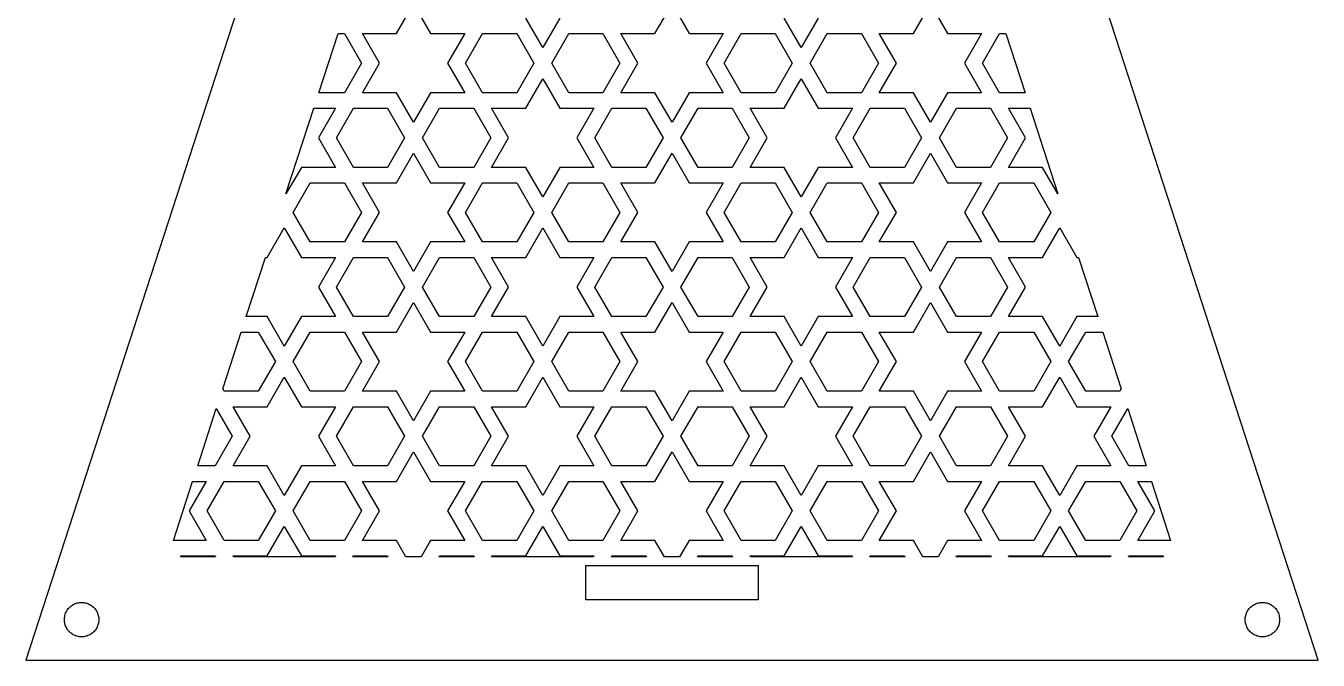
# Model space of a CAD drawing. Header units: metres. Extents: x -75 to 75, y 0 to 231.
# Drawn here: x -75 to 75, y 0 to 73.6 of the extents above; entities that cross this region are included whole.
import ezdxf

# ---------------------------------------------------------------- set-up
doc = ezdxf.new("R2010")
doc.units = ezdxf.units.M

msp = doc.modelspace()

# ---------------------------------------------------------------- linework, layer by layer
for p, q in [((0, 230.826), (-75, 0)), ((75, 0), (0, 230.826)), ((-31.9807, 72.7112), (-30, 76.1412)), ((-30, 76.1412), (-28.0202, 72.7116)), ((-1.98074, 72.7112), (0, 76.1412)), ((0, 76.1412), (1.97983, 72.7116)), ((28.0193, 72.7112), (30, 76.1412)), ((30, 76.1412), (31.9798, 72.7116)), ((-15, 71.0825), (-16.9798, 74.512)), ((-13.0193, 74.5125), (-15, 71.0825)), ((15, 71.0825), (13.0202, 74.512)), ((16.9807, 74.5125), (15, 71.0825)), ((-40.986, 65.8516), (-38.7569, 72.7121)), ((-38.7569, 72.7121), (-38.02, 72.7121)), ((-38.02, 72.7121), (-36.0397, 69.2816)), ((-33.9606, 69.2816), (-35.9404, 72.7116)), ((-35.9404, 72.7116), (-31.9807, 72.7112)), ((-28.0202, 72.7116), (-24.0591, 72.7116)), ((-24.0591, 72.7116), (-26.0394, 69.2816)), ((-23.9603, 69.2816), (-21.9804, 72.7116)), ((-21.9804, 72.7116), (-18.0194, 72.7121)), ((-18.0194, 72.7121), (-16.0396, 69.2821)), ((-13.9604, 69.2816), (-11.9806, 72.7121)), ((-11.9806, 72.7121), (-8.02002, 72.7121)), ((-8.02002, 72.7121), (-6.03973, 69.2816)), ((-3.96057, 69.2816), (-5.9404, 72.7116)), ((-5.9404, 72.7116), (-1.98074, 72.7112)), ((1.97983, 72.7116), (5.94086, 72.7116)), ((5.94086, 72.7116), (3.96057, 69.2816)), ((6.03973, 69.2816), (8.01956, 72.7116)), ((8.01956, 72.7116), (11.9806, 72.7121)), ((11.9806, 72.7121), (13.9604, 69.2821)), ((16.0396, 69.2816), (18.0194, 72.7121)), ((18.0194, 72.7121), (21.98, 72.7121)), ((21.98, 72.7121), (23.9603, 69.2816)), ((26.0394, 69.2816), (24.0596, 72.7116)), ((24.0596, 72.7116), (28.0193, 72.7112)), ((31.9798, 72.7116), (35.9409, 72.7116)), ((35.9409, 72.7116), (33.9606, 69.2816)), ((36.0397, 69.2816), (38.0196, 72.7116)), ((38.0196, 72.7116), (38.757, 72.7117)), ((38.757, 72.7117), (40.986, 65.8516)), ((-36.0397, 69.2816), (-38.0196, 65.8516)), ((-35.9409, 65.8516), (-33.9606, 69.2816)), ((-26.0394, 69.2816), (-24.0596, 65.8516)), ((-21.9804, 65.8516), (-23.9603, 69.2816)), ((-16.0396, 69.2821), (-18.0194, 65.8516)), ((-11.9806, 65.8516), (-13.9604, 69.2816)), ((-6.03973, 69.2816), (-8.01956, 65.8516)), ((-5.94086, 65.8516), (-3.96057, 69.2816)), ((3.96057, 69.2816), (5.9404, 65.8516)), ((8.01956, 65.8516), (6.03973, 69.2816)), ((13.9604, 69.2821), (11.9806, 65.8516)), ((18.0194, 65.8516), (16.0396, 69.2816)), ((23.9603, 69.2816), (21.9804, 65.8516)), ((24.0591, 65.8516), (26.0394, 69.2816)), ((33.9606, 69.2816), (35.9404, 65.8516)), ((38.0196, 65.8516), (36.0397, 69.2816)), ((-16.9807, 64.0512), (-15, 67.4812)), ((-15, 67.4812), (-13.0202, 64.0517)), ((13.0193, 64.0512), (15, 67.4812)), ((15, 67.4812), (16.9798, 64.0517)), ((-38.0196, 65.8516), (-40.986, 65.8516)), ((-31.9798, 65.8516), (-35.9409, 65.8516)), ((-30, 62.422), (-31.9798, 65.8516)), ((-28.0193, 65.8521), (-30, 62.422)), ((-24.0596, 65.8516), (-28.0193, 65.8521)), ((-18.0194, 65.8516), (-21.9804, 65.8516)), ((-8.01956, 65.8516), (-11.9806, 65.8516)), ((-1.97983, 65.8516), (-5.94086, 65.8516)), ((0, 62.422), (-1.97983, 65.8516)), ((1.98074, 65.8521), (0, 62.422)), ((5.9404, 65.8516), (1.98074, 65.8521)), ((11.9806, 65.8516), (8.01956, 65.8516)), ((21.9804, 65.8516), (18.0194, 65.8516)), ((28.0202, 65.8516), (24.0591, 65.8516)), ((30, 62.422), (28.0202, 65.8516)), ((31.9807, 65.8521), (30, 62.422)), ((35.9404, 65.8516), (31.9807, 65.8521)), ((40.986, 65.8516), (38.0196, 65.8516)), ((-44.8036, 54.1022), (-41.5708, 64.0517)), ((-41.5708, 64.0517), (-39.0591, 64.0517)), ((-39.0591, 64.0517), (-41.0394, 60.6216)), ((-38.9603, 60.6216), (-36.9804, 64.0517)), ((-36.9804, 64.0517), (-33.0194, 64.0517)), ((-33.0194, 64.0517), (-31.0396, 60.6216)), ((-28.9604, 60.6212), (-26.9806, 64.0517)), ((-26.9806, 64.0517), (-23.0196, 64.0517)), ((-23.0196, 64.0517), (-21.0397, 60.6216)), ((-18.9606, 60.6216), (-20.9404, 64.0517)), ((-20.9404, 64.0517), (-16.9807, 64.0512)), ((-13.0202, 64.0517), (-9.05914, 64.0517)), ((-9.05914, 64.0517), (-11.0394, 60.6216)), ((-8.96027, 60.6216), (-6.98044, 64.0517)), ((-6.98044, 64.0517), (-3.01941, 64.0517)), ((-3.01941, 64.0517), (-1.03958, 60.6216)), ((1.03958, 60.6212), (3.01941, 64.0517)), ((3.01941, 64.0517), (6.98044, 64.0517)), ((6.98044, 64.0517), (8.96027, 60.6216)), ((11.0394, 60.6216), (9.0596, 64.0517)), ((9.0596, 64.0517), (13.0193, 64.0512)), ((16.9798, 64.0517), (20.9409, 64.0517)), ((20.9409, 64.0517), (18.9606, 60.6216)), ((21.0397, 60.6216), (23.0196, 64.0517)), ((23.0196, 64.0517), (26.9806, 64.0517)), ((26.9806, 64.0517), (28.9604, 60.6216)), ((31.0396, 60.6212), (33.0194, 64.0517)), ((33.0194, 64.0517), (36.9804, 64.0517)), ((36.9804, 64.0517), (38.9603, 60.6216)), ((41.0394, 60.6216), (39.0596, 64.0517)), ((39.0596, 64.0517), (41.5709, 64.0514)), ((41.5709, 64.0514), (44.8035, 54.1024)), ((-41.0394, 60.6216), (-39.0596, 57.1916)), ((-36.98, 57.1912), (-38.9603, 60.6216)), ((-31.0396, 60.6216), (-33.0194, 57.1912)), ((-26.9806, 57.1912), (-28.9604, 60.6212)), ((-21.0397, 60.6216), (-23.0196, 57.1916)), ((-20.9409, 57.1916), (-18.9606, 60.6216)), ((-11.0394, 60.6216), (-9.0596, 57.1916)), ((-6.97998, 57.1912), (-8.96027, 60.6216)), ((-1.03958, 60.6216), (-3.01941, 57.1912)), ((3.01941, 57.1912), (1.03958, 60.6212)), ((8.96027, 60.6216), (6.98044, 57.1916)), ((9.05914, 57.1916), (11.0394, 60.6216)), ((18.9606, 60.6216), (20.9404, 57.1916)), ((23.02, 57.1912), (21.0397, 60.6216)), ((28.9604, 60.6216), (26.9806, 57.1912)), ((33.0194, 57.1912), (31.0396, 60.6212)), ((38.9603, 60.6216), (36.9804, 57.1916)), ((39.0591, 57.1916), (41.0394, 60.6216)), ((-31.9807, 55.3908), (-30, 58.8208)), ((-30, 58.8208), (-28.0202, 55.3912)), ((-1.98074, 55.3908), (0, 58.8208)), ((0, 58.8208), (1.97983, 55.3912)), ((28.0193, 55.3908), (30, 58.8208)), ((30, 58.8208), (31.9798, 55.3912)), ((-43.0193, 57.1921), (-44.8036, 54.1022)), ((-39.0596, 57.1916), (-43.0193, 57.1921)), ((-33.0194, 57.1912), (-36.98, 57.1912)), ((-23.0196, 57.1916), (-26.9806, 57.1912)), ((-16.9798, 57.1916), (-20.9409, 57.1916)), ((-15, 53.7621), (-16.9798, 57.1916)), ((-13.0193, 57.1921), (-15, 53.7621)), ((-9.0596, 57.1916), (-13.0193, 57.1921)), ((-3.01941, 57.1912), (-6.97998, 57.1912)), ((6.98044, 57.1916), (3.01941, 57.1912)), ((13.0202, 57.1916), (9.05914, 57.1916)), ((15, 53.7621), (13.0202, 57.1916)), ((16.9807, 57.1921), (15, 53.7621)), ((20.9404, 57.1916), (16.9807, 57.1921)), ((26.9806, 57.1912), (23.02, 57.1912)), ((36.9804, 57.1916), (33.0194, 57.1912)), ((43.0202, 57.1916), (39.0591, 57.1916)), ((44.8035, 54.1024), (43.0202, 57.1916)), ((-43.9604, 51.9612), (-41.9806, 55.3917)), ((-41.9806, 55.3917), (-38.02, 55.3917)), ((-38.02, 55.3917), (-36.0397, 51.9612)), ((-33.9606, 51.9612), (-35.9404, 55.3912)), ((-35.9404, 55.3912), (-31.9807, 55.3908)), ((-28.0202, 55.3912), (-24.0591, 55.3912)), ((-24.0591, 55.3912), (-26.0394, 51.9612)), ((-23.9603, 51.9612), (-21.9804, 55.3912)), ((-21.9804, 55.3912), (-18.0194, 55.3917)), ((-18.0194, 55.3917), (-16.0396, 51.9617)), ((-13.9604, 51.9612), (-11.9806, 55.3917)), ((-11.9806, 55.3917), (-8.02002, 55.3917)), ((-8.02002, 55.3917), (-6.03973, 51.9612)), ((-3.96057, 51.9612), (-5.9404, 55.3912)), ((-5.9404, 55.3912), (-1.98074, 55.3908)), ((1.97983, 55.3912), (5.94086, 55.3912)), ((5.94086, 55.3912), (3.96057, 51.9612)), ((6.03973, 51.9612), (8.01956, 55.3912)), ((8.01956, 55.3912), (11.9806, 55.3917)), ((11.9806, 55.3917), (13.9604, 51.9617)), ((16.0396, 51.9612), (18.0194, 55.3917)), ((18.0194, 55.3917), (21.98, 55.3917)), ((21.98, 55.3917), (23.9603, 51.9612)), ((26.0394, 51.9612), (24.0596, 55.3912)), ((24.0596, 55.3912), (28.0193, 55.3908)), ((31.9798, 55.3912), (35.9409, 55.3912)), ((35.9409, 55.3912), (33.9606, 51.9612)), ((36.0397, 51.9612), (38.0196, 55.3912)), ((38.0196, 55.3912), (41.9806, 55.3917)), ((41.9806, 55.3917), (43.9604, 51.9617)), ((-41.9806, 48.5312), (-43.9604, 51.9612)), ((-36.0397, 51.9612), (-38.0196, 48.5312)), ((-35.9409, 48.5312), (-33.9606, 51.9612)), ((-26.0394, 51.9612), (-24.0596, 48.5312)), ((-21.9804, 48.5312), (-23.9603, 51.9612)), ((-16.0396, 51.9617), (-18.0194, 48.5312)), ((-11.9806, 48.5312), (-13.9604, 51.9612)), ((-6.03973, 51.9612), (-8.01956, 48.5312)), ((-5.94086, 48.5312), (-3.96057, 51.9612)), ((3.96057, 51.9612), (5.9404, 48.5312)), ((8.01956, 48.5312), (6.03973, 51.9612)), ((13.9604, 51.9617), (11.9806, 48.5312)), ((18.0194, 48.5312), (16.0396, 51.9612)), ((23.9603, 51.9612), (21.9804, 48.5312)), ((24.0591, 48.5312), (26.0394, 51.9612)), ((33.9606, 51.9612), (35.9404, 48.5312)), ((38.0196, 48.5312), (36.0397, 51.9612)), ((43.9604, 51.9617), (41.9806, 48.5312)), ((-46.9807, 46.7308), (-45, 50.1608)), ((-45, 50.1608), (-43.0202, 46.7313)), ((-16.9807, 46.7308), (-15, 50.1608)), ((-15, 50.1608), (-13.0202, 46.7313)), ((13.0193, 46.7308), (15, 50.1608)), ((15, 50.1608), (16.9798, 46.7313)), ((43.0193, 46.7308), (45, 50.1608)), ((45, 50.1608), (46.9798, 46.7313)), ((-38.0196, 48.5312), (-41.9806, 48.5312)), ((-31.9798, 48.5312), (-35.9409, 48.5312)), ((-30, 45.1016), (-31.9798, 48.5312)), ((-28.0193, 48.5316), (-30, 45.1016)), ((-24.0596, 48.5312), (-28.0193, 48.5316)), ((-18.0194, 48.5312), (-21.9804, 48.5312)), ((-8.01956, 48.5312), (-11.9806, 48.5312)), ((-1.97983, 48.5312), (-5.94086, 48.5312)), ((0, 45.1016), (-1.97983, 48.5312)), ((1.98074, 48.5316), (0, 45.1016)), ((5.9404, 48.5312), (1.98074, 48.5316)), ((11.9806, 48.5312), (8.01956, 48.5312)), ((21.9804, 48.5312), (18.0194, 48.5312)), ((28.0202, 48.5312), (24.0591, 48.5312)), ((30, 45.1016), (28.0202, 48.5312)), ((31.9807, 48.5316), (30, 45.1016)), ((35.9404, 48.5312), (31.9807, 48.5316)), ((41.9806, 48.5312), (38.0196, 48.5312)), ((-49.4275, 39.8712), (-47.1987, 46.7308)), ((-47.1987, 46.7308), (-46.9807, 46.7308)), ((-43.0202, 46.7313), (-39.0591, 46.7313)), ((-39.0591, 46.7313), (-41.0394, 43.3012)), ((-38.9603, 43.3012), (-36.9804, 46.7313)), ((-36.9804, 46.7313), (-33.0194, 46.7313)), ((-33.0194, 46.7313), (-31.0396, 43.3012)), ((-28.9604, 43.3008), (-26.9806, 46.7313)), ((-26.9806, 46.7313), (-23.0196, 46.7313)), ((-23.0196, 46.7313), (-21.0397, 43.3012)), ((-18.9606, 43.3012), (-20.9404, 46.7313)), ((-20.9404, 46.7313), (-16.9807, 46.7308)), ((-13.0202, 46.7313), (-9.05914, 46.7313)), ((-9.05914, 46.7313), (-11.0394, 43.3012)), ((-8.96027, 43.3012), (-6.98044, 46.7313)), ((-6.98044, 46.7313), (-3.01941, 46.7313)), ((-3.01941, 46.7313), (-1.03958, 43.3012)), ((1.03958, 43.3008), (3.01941, 46.7313)), ((3.01941, 46.7313), (6.98044, 46.7313)), ((6.98044, 46.7313), (8.96027, 43.3012)), ((11.0394, 43.3012), (9.0596, 46.7313)), ((9.0596, 46.7313), (13.0193, 46.7308)), ((16.9798, 46.7313), (20.9409, 46.7313)), ((20.9409, 46.7313), (18.9606, 43.3012)), ((21.0397, 43.3012), (23.0196, 46.7313)), ((23.0196, 46.7313), (26.9806, 46.7313)), ((26.9806, 46.7313), (28.9604, 43.3012)), ((31.0396, 43.3008), (33.0194, 46.7313)), ((33.0194, 46.7313), (36.9804, 46.7313)), ((36.9804, 46.7313), (38.9603, 43.3012)), ((41.0394, 43.3012), (39.0596, 46.7313)), ((39.0596, 46.7313), (43.0193, 46.7308)), ((46.9798, 46.7313), (47.1985, 46.7313)), ((47.1985, 46.7313), (49.4274, 39.8714)), ((-41.0394, 43.3012), (-39.0596, 39.8712)), ((-36.98, 39.8708), (-38.9603, 43.3012)), ((-31.0396, 43.3012), (-33.0194, 39.8708)), ((-26.9806, 39.8708), (-28.9604, 43.3008)), ((-21.0397, 43.3012), (-23.0196, 39.8712)), ((-20.9409, 39.8712), (-18.9606, 43.3012)), ((-11.0394, 43.3012), (-9.0596, 39.8712)), ((-6.97998, 39.8708), (-8.96027, 43.3012)), ((-1.03958, 43.3012), (-3.01941, 39.8708)), ((3.01941, 39.8708), (1.03958, 43.3008)), ((8.96027, 43.3012), (6.98044, 39.8712)), ((9.05914, 39.8712), (11.0394, 43.3012)), ((18.9606, 43.3012), (20.9404, 39.8712)), ((23.02, 39.8708), (21.0397, 43.3012)), ((28.9604, 43.3012), (26.9806, 39.8708)), ((33.0194, 39.8708), (31.0396, 43.3008)), ((38.9603, 43.3012), (36.9804, 39.8712)), ((39.0591, 39.8712), (41.0394, 43.3012)), ((-31.9807, 38.0704), (-30, 41.5004)), ((-30, 41.5004), (-28.0202, 38.0708)), ((-1.98074, 38.0704), (0, 41.5004)), ((0, 41.5004), (1.97983, 38.0708)), ((28.0193, 38.0704), (30, 41.5004)), ((30, 41.5004), (31.9798, 38.0708)), ((-46.9798, 39.8712), (-49.4275, 39.8712)), ((-45, 36.4417), (-46.9798, 39.8712)), ((-43.0193, 39.8717), (-45, 36.4417)), ((-39.0596, 39.8712), (-43.0193, 39.8717)), ((-33.0194, 39.8708), (-36.98, 39.8708)), ((-23.0196, 39.8712), (-26.9806, 39.8708)), ((-16.9798, 39.8712), (-20.9409, 39.8712)), ((-15, 36.4417), (-16.9798, 39.8712)), ((-13.0193, 39.8717), (-15, 36.4417)), ((-9.0596, 39.8712), (-13.0193, 39.8717)), ((-3.01941, 39.8708), (-6.97998, 39.8708)), ((6.98044, 39.8712), (3.01941, 39.8708)), ((13.0202, 39.8712), (9.05914, 39.8712)), ((15, 36.4417), (13.0202, 39.8712)), ((16.9807, 39.8717), (15, 36.4417)), ((20.9404, 39.8712), (16.9807, 39.8717)), ((26.9806, 39.8708), (23.02, 39.8708)), ((36.9804, 39.8712), (33.0194, 39.8708)), ((43.0202, 39.8712), (39.0591, 39.8712)), ((45, 36.4417), (43.0202, 39.8712)), ((46.9807, 39.8717), (45, 36.4417)), ((49.4274, 39.8714), (46.9807, 39.8717)), ((-52.1474, 31.5003), (-50.0124, 38.0711)), ((-50.0124, 38.0711), (-48.0194, 38.0713)), ((-48.0194, 38.0713), (-46.0396, 34.6413)), ((-43.9604, 34.6404), (-41.9806, 38.0713)), ((-41.9806, 38.0713), (-38.02, 38.0713)), ((-38.02, 38.0713), (-36.0397, 34.6408)), ((-33.9606, 34.6408), (-35.9404, 38.0708)), ((-35.9404, 38.0708), (-31.9807, 38.0704)), ((-28.0202, 38.0708), (-24.0591, 38.0708)), ((-24.0591, 38.0708), (-26.0394, 34.6408)), ((-23.9603, 34.6408), (-21.9804, 38.0708)), ((-21.9804, 38.0708), (-18.0194, 38.0713)), ((-18.0194, 38.0713), (-16.0396, 34.6413)), ((-13.9604, 34.6404), (-11.9806, 38.0713)), ((-11.9806, 38.0713), (-8.02002, 38.0713)), ((-8.02002, 38.0713), (-6.03973, 34.6408)), ((-3.96057, 34.6408), (-5.9404, 38.0708)), ((-5.9404, 38.0708), (-1.98074, 38.0704)), ((1.97983, 38.0708), (5.94086, 38.0708)), ((5.94086, 38.0708), (3.96057, 34.6408)), ((6.03973, 34.6408), (8.01956, 38.0708)), ((8.01956, 38.0708), (11.9806, 38.0713)), ((11.9806, 38.0713), (13.9604, 34.6413)), ((16.0396, 34.6404), (18.0194, 38.0713)), ((18.0194, 38.0713), (21.98, 38.0713)), ((21.98, 38.0713), (23.9603, 34.6408)), ((26.0394, 34.6408), (24.0596, 38.0708)), ((24.0596, 38.0708), (28.0193, 38.0704)), ((31.9798, 38.0708), (35.9409, 38.0708)), ((35.9409, 38.0708), (33.9606, 34.6408)), ((36.0397, 34.6408), (38.0196, 38.0708)), ((38.0196, 38.0708), (41.9806, 38.0713)), ((41.9806, 38.0713), (43.9604, 34.6413)), ((46.0396, 34.6404), (48.0194, 38.0713)), ((48.0194, 38.0713), (50.0123, 38.0713)), ((50.0123, 38.0713), (52.1474, 31.5003)), ((-46.0396, 34.6413), (-48.0194, 31.2103)), ((-41.9806, 31.2103), (-43.9604, 34.6404)), ((-36.0397, 34.6408), (-38.02, 31.2103)), ((-35.9409, 31.2108), (-33.9606, 34.6408)), ((-26.0394, 34.6408), (-24.0596, 31.2108)), ((-21.98, 31.2103), (-23.9603, 34.6408)), ((-16.0396, 34.6413), (-18.0194, 31.2103)), ((-11.9806, 31.2103), (-13.9604, 34.6404)), ((-6.03973, 34.6408), (-8.02002, 31.2103)), ((-5.94086, 31.2108), (-3.96057, 34.6408)), ((3.96057, 34.6408), (5.9404, 31.2108)), ((8.02002, 31.2103), (6.03973, 34.6408)), ((13.9604, 34.6413), (11.9806, 31.2103)), ((18.0194, 31.2103), (16.0396, 34.6404)), ((23.9603, 34.6408), (21.98, 31.2103)), ((24.0591, 31.2108), (26.0394, 34.6408)), ((33.9606, 34.6408), (35.9404, 31.2108)), ((38.02, 31.2103), (36.0397, 34.6408)), ((43.9604, 34.6413), (41.9806, 31.2103)), ((48.0194, 31.2103), (46.0396, 34.6404)), ((-51.98, 31.2103), (-52.1474, 31.5003)), ((-46.9807, 29.4099), (-45, 32.84)), ((-45, 32.84), (-43.0202, 29.4104)), ((-16.9807, 29.4099), (-15, 32.84)), ((-15, 32.84), (-13.0202, 29.4104)), ((13.0193, 29.4099), (15, 32.84)), ((15, 32.84), (16.9798, 29.4104)), ((43.0193, 29.4099), (45, 32.84)), ((45, 32.84), (46.9798, 29.4104)), ((52.1474, 31.5003), (51.98, 31.2103)), ((-48.0194, 31.2103), (-51.98, 31.2103)), ((-38.02, 31.2103), (-41.9806, 31.2103)), ((-31.9798, 31.2108), (-35.9409, 31.2108)), ((-30, 27.7812), (-31.9798, 31.2108)), ((-28.0193, 31.2112), (-30, 27.7812)), ((-24.0596, 31.2108), (-28.0193, 31.2112)), ((-18.0194, 31.2103), (-21.98, 31.2103)), ((-8.02002, 31.2103), (-11.9806, 31.2103)), ((-1.97983, 31.2108), (-5.94086, 31.2108)), ((0, 27.7812), (-1.97983, 31.2108)), ((1.98074, 31.2112), (0, 27.7812)), ((5.9404, 31.2108), (1.98074, 31.2112)), ((11.9806, 31.2103), (8.02002, 31.2103)), ((21.98, 31.2103), (18.0194, 31.2103)), ((28.0202, 31.2108), (24.0591, 31.2108)), ((30, 27.7812), (28.0202, 31.2108)), ((31.9807, 31.2112), (30, 27.7812)), ((35.9404, 31.2108), (31.9807, 31.2112)), ((41.9806, 31.2103), (38.02, 31.2103)), ((51.98, 31.2103), (48.0194, 31.2103)), ((-55.0554, 22.5504), (-52.8961, 29.1961)), ((-52.8961, 29.1961), (-51.0397, 25.9804)), ((-48.9606, 25.9804), (-50.9404, 29.4104)), ((-50.9404, 29.4104), (-46.9807, 29.4099)), ((-43.0202, 29.4104), (-39.0591, 29.4104)), ((-39.0591, 29.4104), (-41.0394, 25.9804)), ((-38.9603, 25.9804), (-36.9804, 29.4104)), ((-36.9804, 29.4104), (-33.0194, 29.4109)), ((-33.0194, 29.4109), (-31.0396, 25.9808)), ((-28.9604, 25.9804), (-26.9806, 29.4109)), ((-26.9806, 29.4109), (-23.02, 29.4109)), ((-23.02, 29.4109), (-21.0397, 25.9804)), ((-18.9606, 25.9804), (-20.9404, 29.4104)), ((-20.9404, 29.4104), (-16.9807, 29.4099)), ((-13.0202, 29.4104), (-9.05914, 29.4104)), ((-9.05914, 29.4104), (-11.0394, 25.9804)), ((-8.96027, 25.9804), (-6.98044, 29.4104)), ((-6.98044, 29.4104), (-3.01941, 29.4109)), ((-3.01941, 29.4109), (-1.03958, 25.9808)), ((1.03958, 25.9804), (3.01941, 29.4109)), ((3.01941, 29.4109), (6.97998, 29.4109)), ((6.97998, 29.4109), (8.96027, 25.9804)), ((11.0394, 25.9804), (9.0596, 29.4104)), ((9.0596, 29.4104), (13.0193, 29.4099)), ((16.9798, 29.4104), (20.9409, 29.4104)), ((20.9409, 29.4104), (18.9606, 25.9804)), ((21.0397, 25.9804), (23.0196, 29.4104)), ((23.0196, 29.4104), (26.9806, 29.4109)), ((26.9806, 29.4109), (28.9604, 25.9808)), ((31.0396, 25.9804), (33.0194, 29.4109)), ((33.0194, 29.4109), (36.98, 29.4109)), ((36.98, 29.4109), (38.9603, 25.9804)), ((41.0394, 25.9804), (39.0596, 29.4104)), ((39.0596, 29.4104), (43.0193, 29.4099)), ((46.9798, 29.4104), (50.9409, 29.4104)), ((50.9409, 29.4104), (48.9606, 25.9804)), ((51.0397, 25.9804), (52.896, 29.1963)), ((52.896, 29.1963), (55.0554, 22.5504)), ((-51.0397, 25.9804), (-53.0196, 22.5504)), ((-50.9409, 22.5504), (-48.9606, 25.9804)), ((-41.0394, 25.9804), (-39.0596, 22.5504)), ((-36.9804, 22.5504), (-38.9603, 25.9804)), ((-31.0396, 25.9808), (-33.0194, 22.5504)), ((-26.9806, 22.5504), (-28.9604, 25.9804)), ((-21.0397, 25.9804), (-23.0196, 22.5504)), ((-20.9409, 22.5504), (-18.9606, 25.9804)), ((-11.0394, 25.9804), (-9.0596, 22.5504)), ((-6.98044, 22.5504), (-8.96027, 25.9804)), ((-1.03958, 25.9808), (-3.01941, 22.5504)), ((3.01941, 22.5504), (1.03958, 25.9804)), ((8.96027, 25.9804), (6.98044, 22.5504)), ((9.05914, 22.5504), (11.0394, 25.9804)), ((18.9606, 25.9804), (20.9404, 22.5504)), ((23.0196, 22.5504), (21.0397, 25.9804)), ((28.9604, 25.9808), (26.9806, 22.5504)), ((33.0194, 22.5504), (31.0396, 25.9804)), ((38.9603, 25.9804), (36.9804, 22.5504)), ((39.0591, 22.5504), (41.0394, 25.9804)), ((48.9606, 25.9804), (50.9404, 22.5504)), ((53.0196, 22.5504), (51.0397, 25.9804)), ((-31.9807, 20.75), (-30, 24.18)), ((-30, 24.18), (-28.0202, 20.7504)), ((-1.98074, 20.75), (0, 24.18)), ((0, 24.18), (1.97983, 20.7504)), ((28.0193, 20.75), (30, 24.18)), ((30, 24.18), (31.9798, 20.7504)), ((-53.0196, 22.5504), (-55.0554, 22.5504)), ((-46.9798, 22.5504), (-50.9409, 22.5504)), ((-45, 19.1208), (-46.9798, 22.5504)), ((-43.0193, 22.5508), (-45, 19.1208)), ((-39.0596, 22.5504), (-43.0193, 22.5508)), ((-33.0194, 22.5504), (-36.9804, 22.5504)), ((-23.0196, 22.5504), (-26.9806, 22.5504)), ((-16.9798, 22.5504), (-20.9409, 22.5504)), ((-15, 19.1208), (-16.9798, 22.5504)), ((-13.0193, 22.5508), (-15, 19.1208)), ((-9.0596, 22.5504), (-13.0193, 22.5508)), ((-3.01941, 22.5504), (-6.98044, 22.5504)), ((6.98044, 22.5504), (3.01941, 22.5504)), ((13.0202, 22.5504), (9.05914, 22.5504)), ((15, 19.1208), (13.0202, 22.5504)), ((16.9807, 22.5508), (15, 19.1208)), ((20.9404, 22.5504), (16.9807, 22.5508)), ((26.9806, 22.5504), (23.0196, 22.5504)), ((36.9804, 22.5504), (33.0194, 22.5504)), ((43.0202, 22.5504), (39.0591, 22.5504)), ((45, 19.1208), (43.0202, 22.5504)), ((46.9807, 22.5508), (45, 19.1208)), ((50.9404, 22.5504), (46.9807, 22.5508)), ((55.0554, 22.5504), (53.0196, 22.5504)), ((-57.869, 13.8908), (-55.6402, 20.7504)), ((-54.0591, 20.7504), (-56.0394, 17.3204)), ((-55.6402, 20.7504), (-54.0591, 20.7504)), ((-53.9603, 17.3204), (-51.9804, 20.7504)), ((-51.9804, 20.7504), (-48.0194, 20.7504)), ((-48.0194, 20.7504), (-46.0396, 17.3204)), ((-43.9604, 17.3199), (-41.9806, 20.7504)), ((-41.9806, 20.7504), (-38.0196, 20.7504)), ((-38.0196, 20.7504), (-36.0397, 17.3204)), ((-33.9606, 17.3204), (-35.9404, 20.7504)), ((-35.9404, 20.7504), (-31.9807, 20.75)), ((-28.0202, 20.7504), (-24.0591, 20.7504)), ((-24.0591, 20.7504), (-26.0394, 17.3204)), ((-23.9603, 17.3204), (-21.9804, 20.7504)), ((-21.9804, 20.7504), (-18.0194, 20.7504)), ((-18.0194, 20.7504), (-16.0396, 17.3204)), ((-13.9604, 17.3199), (-11.9806, 20.7504)), ((-11.9806, 20.7504), (-8.01956, 20.7504)), ((-8.01956, 20.7504), (-6.03973, 17.3204)), ((-3.96057, 17.3204), (-5.9404, 20.7504)), ((-5.9404, 20.7504), (-1.98074, 20.75)), ((1.97983, 20.7504), (5.94086, 20.7504)), ((5.94086, 20.7504), (3.96057, 17.3204)), ((6.03973, 17.3204), (8.01956, 20.7504)), ((8.01956, 20.7504), (11.9806, 20.7504)), ((11.9806, 20.7504), (13.9604, 17.3204)), ((16.0396, 17.3199), (18.0194, 20.7504)), ((18.0194, 20.7504), (21.9804, 20.7504)), ((21.9804, 20.7504), (23.9603, 17.3204)), ((26.0394, 17.3204), (24.0596, 20.7504)), ((24.0596, 20.7504), (28.0193, 20.75)), ((31.9798, 20.7504), (35.9409, 20.7504)), ((35.9409, 20.7504), (33.9606, 17.3204)), ((36.0397, 17.3204), (38.0196, 20.7504)), ((38.0196, 20.7504), (41.9806, 20.7504)), ((41.9806, 20.7504), (43.9604, 17.3204)), ((46.0396, 17.3199), (48.0194, 20.7504)), ((48.0194, 20.7504), (51.9804, 20.7504)), ((51.9804, 20.7504), (53.9603, 17.3204)), ((56.0394, 17.3204), (54.0596, 20.7504)), ((54.0596, 20.7504), (55.6403, 20.7502)), ((55.6403, 20.7502), (57.8692, 13.8904)), ((-56.0394, 17.3204), (-54.0596, 13.8904)), ((-51.98, 13.8899), (-53.9603, 17.3204)), ((-46.0396, 17.3204), (-48.0194, 13.8899)), ((-41.9806, 13.8899), (-43.9604, 17.3199)), ((-36.0397, 17.3204), (-38.0196, 13.8904)), ((-35.9409, 13.8904), (-33.9606, 17.3204)), ((-26.0394, 17.3204), (-24.0596, 13.8904)), ((-21.98, 13.8899), (-23.9603, 17.3204)), ((-16.0396, 17.3204), (-18.0194, 13.8899)), ((-11.9806, 13.8899), (-13.9604, 17.3199)), ((-6.03973, 17.3204), (-8.01956, 13.8904)), ((-5.94086, 13.8904), (-3.96057, 17.3204)), ((3.96057, 17.3204), (5.9404, 13.8904)), ((8.02002, 13.8899), (6.03973, 17.3204)), ((13.9604, 17.3204), (11.9806, 13.8899)), ((18.0194, 13.8899), (16.0396, 17.3199)), ((23.9603, 17.3204), (21.9804, 13.8904)), ((24.0591, 13.8904), (26.0394, 17.3204)), ((33.9606, 17.3204), (35.9404, 13.8904)), ((38.02, 13.8899), (36.0397, 17.3204)), ((43.9604, 17.3204), (41.9806, 13.8899)), ((48.0194, 13.8899), (46.0396, 17.3199)), ((53.9603, 17.3204), (51.9804, 13.8904)), ((54.0591, 13.8904), (56.0394, 17.3204)), ((-46.9807, 12.0895), (-45, 15.5196)), ((-45, 15.5196), (-43.0202, 12.09)), ((-16.9807, 12.0895), (-15, 15.5196)), ((-15, 15.5196), (-13.0202, 12.09)), ((13.0193, 12.0895), (15, 15.5196)), ((15, 15.5196), (16.9798, 12.09)), ((43.0193, 12.0895), (45, 15.5196)), ((45, 15.5196), (46.9798, 12.09)), ((-54.0596, 13.8904), (-57.869, 13.8908)), ((-48.0194, 13.8899), (-51.98, 13.8899)), ((-38.0196, 13.8904), (-41.9806, 13.8899)), ((-31.9798, 13.8904), (-35.9409, 13.8904)), ((-30.8885, 12), (-31.9798, 13.8904)), ((-28.0193, 13.8908), (-29.1112, 12)), ((-24.0596, 13.8904), (-28.0193, 13.8908)), ((-18.0194, 13.8899), (-21.98, 13.8899)), ((-8.01956, 13.8904), (-11.9806, 13.8899)), ((-1.97983, 13.8904), (-5.94086, 13.8904)), ((-0.88855, 12), (-1.97983, 13.8904)), ((1.98074, 13.8908), (0.88884, 12)), ((5.9404, 13.8904), (1.98074, 13.8908)), ((11.9806, 13.8899), (8.02002, 13.8899)), ((21.9804, 13.8904), (18.0194, 13.8899)), ((28.0202, 13.8904), (24.0591, 13.8904)), ((29.1115, 12), (28.0202, 13.8904)), ((31.9807, 13.8908), (30.8888, 12)), ((35.9404, 13.8904), (31.9807, 13.8908)), ((41.9806, 13.8899), (38.02, 13.8899)), ((51.9804, 13.8904), (48.0194, 13.8899)), ((57.8692, 13.8904), (54.0591, 13.8904)), ((-57.0328, 12), (-56.9806, 12.0905)), ((-52.9678, 12), (-57.0328, 12)), ((-56.9806, 12.0905), (-53.02, 12.0905)), ((-53.02, 12.0905), (-52.9678, 12)), ((-50.8885, 12), (-50.9404, 12.09)), ((-50.9404, 12.09), (-46.9807, 12.0895)), ((-39.1111, 12), (-50.8885, 12)), ((-43.0202, 12.09), (-39.0591, 12.09)), ((-39.0591, 12.09), (-39.1111, 12)), ((-37.0324, 12), (-36.9804, 12.09)), ((-32.9672, 12), (-37.0324, 12)), ((-36.9804, 12.09), (-33.0194, 12.0905)), ((-33.0194, 12.0905), (-32.9672, 12)), ((-29.1112, 12), (-30.8885, 12)), ((-27.0328, 12), (-26.9806, 12.0905)), ((-22.9678, 12), (-27.0328, 12)), ((-26.9806, 12.0905), (-23.02, 12.0905)), ((-23.02, 12.0905), (-22.9678, 12)), ((-20.8885, 12), (-20.9404, 12.09)), ((-20.9404, 12.09), (-16.9807, 12.0895)), ((-9.1111, 12), (-20.8885, 12)), ((-13.0202, 12.09), (-9.05914, 12.09)), ((-9.05914, 12.09), (-9.1111, 12)), ((-7.03238, 12), (-6.98044, 12.09)), ((-2.96719, 12), (-7.03238, 12)), ((-6.98044, 12.09), (-3.01941, 12.0905)), ((-3.01941, 12.0905), (-2.96719, 12)), ((0.88884, 12), (-0.88855, 12)), ((2.96721, 12), (3.01941, 12.0905)), ((7.0322, 12), (2.96721, 12)), ((3.01941, 12.0905), (6.97998, 12.0905)), ((6.97998, 12.0905), (7.0322, 12)), ((9.11154, 12), (9.0596, 12.09)), ((9.0596, 12.09), (13.0193, 12.0895)), ((20.8889, 12), (9.11154, 12)), ((16.9798, 12.09), (20.9409, 12.09)), ((20.9409, 12.09), (20.8889, 12)), ((22.9676, 12), (23.0196, 12.09)), ((27.0328, 12), (22.9676, 12)), ((23.0196, 12.09), (26.9806, 12.0905)), ((26.9806, 12.0905), (27.0328, 12)), ((30.8888, 12), (29.1115, 12)), ((32.9672, 12), (33.0194, 12.0905)), ((37.0322, 12), (32.9672, 12)), ((33.0194, 12.0905), (36.98, 12.0905)), ((36.98, 12.0905), (37.0322, 12)), ((39.1115, 12), (39.0596, 12.09)), ((39.0596, 12.09), (43.0193, 12.0895)), ((50.8889, 12), (39.1115, 12)), ((46.9798, 12.09), (50.9409, 12.09)), ((50.9409, 12.09), (50.8889, 12)), ((52.9676, 12), (53.0196, 12.09)), ((57.0328, 12), (52.9676, 12)), ((53.0196, 12.09), (56.9806, 12.0905)), ((56.9806, 12.0905), (57.0328, 12)), ((-10, 7), (-10, 11)), ((-10, 11), (10, 11)), ((10, 11), (10, 7)), ((-70.0689, 5.97713), (-69.9858, 6.07137)), ((-69.9858, 6.07137), (-69.897, 6.16022)), ((-69.897, 6.16022), (-69.8027, 6.2433)), ((-69.8027, 6.2433), (-69.7034, 6.32031)), ((-69.7034, 6.32031), (-69.5995, 6.39093)), ((-69.5995, 6.39093), (-69.4914, 6.4549)), ((-69.4914, 6.4549), (-69.3794, 6.51193)), ((-69.3794, 6.51193), (-69.2641, 6.56183)), ((-69.2641, 6.56183), (-69.1459, 6.60439)), ((-69.1459, 6.60439), (-69.0252, 6.63943)), ((-69.0252, 6.63943), (-68.9026, 6.66685)), ((-68.9026, 6.66685), (-68.7785, 6.68651)), ((-68.7785, 6.68651), (-68.6534, 6.69833)), ((-68.6534, 6.69833), (-68.5279, 6.70227)), ((-68.5279, 6.70227), (-68.4023, 6.69833)), ((-68.4023, 6.69833), (-68.2772, 6.68651)), ((-68.2772, 6.68651), (-68.1531, 6.66685)), ((-68.1531, 6.66685), (-68.0305, 6.63943)), ((-68.0305, 6.63943), (-67.9098, 6.60439)), ((-67.9098, 6.60439), (-67.7916, 6.56183)), ((-67.7916, 6.56183), (-67.6763, 6.51193)), ((-67.6763, 6.51193), (-67.5643, 6.4549)), ((-67.5643, 6.4549), (-67.4562, 6.39093)), ((-67.4562, 6.39093), (-67.3523, 6.32031)), ((-67.3523, 6.32031), (-67.253, 6.2433)), ((-67.253, 6.2433), (-67.1588, 6.16022)), ((-67.1588, 6.16022), (-67.0699, 6.07137)), ((-67.0699, 6.07137), (-66.9868, 5.97713)), ((10, 7), (-10, 7)), ((66.9868, 5.97713), (67.0699, 6.07137)), ((67.0699, 6.07137), (67.1588, 6.16022)), ((67.1588, 6.16022), (67.253, 6.2433)), ((67.253, 6.2433), (67.3523, 6.32031)), ((67.3523, 6.32031), (67.4562, 6.39093)), ((67.4562, 6.39093), (67.5643, 6.4549)), ((67.5643, 6.4549), (67.6763, 6.51193)), ((67.6763, 6.51193), (67.7916, 6.56183)), ((67.7916, 6.56183), (67.9098, 6.60439)), ((67.9098, 6.60439), (68.0305, 6.63943)), ((68.0305, 6.63943), (68.1531, 6.66685)), ((68.1531, 6.66685), (68.2772, 6.68651)), ((68.2772, 6.68651), (68.4023, 6.69833)), ((68.4023, 6.69833), (68.5279, 6.70227)), ((68.5279, 6.70227), (68.6534, 6.69833)), ((68.6534, 6.69833), (68.7785, 6.68651)), ((68.7785, 6.68651), (68.9026, 6.66685)), ((68.9026, 6.66685), (69.0252, 6.63943)), ((69.0252, 6.63943), (69.1459, 6.60439)), ((69.1459, 6.60439), (69.2641, 6.56183)), ((69.2641, 6.56183), (69.3794, 6.51193)), ((69.3794, 6.51193), (69.4914, 6.4549)), ((69.4914, 6.4549), (69.5995, 6.39093)), ((69.5995, 6.39093), (69.7034, 6.32031)), ((69.7034, 6.32031), (69.8027, 6.2433)), ((69.8027, 6.2433), (69.897, 6.16022)), ((69.897, 6.16022), (69.9858, 6.07137)), ((69.9858, 6.07137), (70.0689, 5.97713)), ((-70.5279, 4.70227), (-70.5239, 4.82785)), ((-70.5239, 4.57669), (-70.5279, 4.70227)), ((-70.5239, 4.82785), (-70.5121, 4.95294)), ((-70.5121, 4.45161), (-70.5239, 4.57669)), ((-70.5121, 4.95294), (-70.4924, 5.07704)), ((-70.4924, 5.07704), (-70.465, 5.19966)), ((-70.465, 5.19966), (-70.43, 5.32031)), ((-70.43, 5.32031), (-70.3874, 5.43852)), ((-70.3874, 5.43852), (-70.3375, 5.55383)), ((-70.3375, 5.55383), (-70.2805, 5.66579)), ((-70.2805, 5.66579), (-70.2165, 5.77393)), ((-70.2165, 5.77393), (-70.1459, 5.87784)), ((-70.1459, 5.87784), (-70.0689, 5.97713)), ((-66.9868, 5.97713), (-66.9098, 5.87784)), ((-66.9098, 5.87784), (-66.8392, 5.77393)), ((-66.8392, 5.77393), (-66.7752, 5.66579)), ((-66.7752, 5.66579), (-66.7182, 5.55383)), ((-66.7182, 5.55383), (-66.6683, 5.43852)), ((-66.6683, 5.43852), (-66.6257, 5.32031)), ((-66.6257, 5.32031), (-66.5907, 5.19966)), ((-66.5907, 5.19966), (-66.5633, 5.07704)), ((-66.5633, 5.07704), (-66.5436, 4.95294)), ((-66.5436, 4.95294), (-66.5318, 4.82785)), ((-66.5318, 4.57669), (-66.5436, 4.45161)), ((-66.5318, 4.82785), (-66.5279, 4.70227)), ((-66.5279, 4.70227), (-66.5318, 4.57669)), ((66.5279, 4.70227), (66.5318, 4.82785)), ((66.5318, 4.57669), (66.5279, 4.70227)), ((66.5318, 4.82785), (66.5436, 4.95294)), ((66.5436, 4.45161), (66.5318, 4.57669)), ((66.5436, 4.95294), (66.5633, 5.07704)), ((66.5633, 5.07704), (66.5907, 5.19966)), ((66.5907, 5.19966), (66.6257, 5.32031)), ((66.6257, 5.32031), (66.6683, 5.43852)), ((66.6683, 5.43852), (66.7182, 5.55383)), ((66.7182, 5.55383), (66.7752, 5.66579)), ((66.7752, 5.66579), (66.8392, 5.77393)), ((66.8392, 5.77393), (66.9098, 5.87784)), ((66.9098, 5.87784), (66.9868, 5.97713)), ((70.0689, 5.97713), (70.1459, 5.87784)), ((70.1459, 5.87784), (70.2165, 5.77393)), ((70.2165, 5.77393), (70.2805, 5.66579)), ((70.2805, 5.66579), (70.3375, 5.55383)), ((70.3375, 5.55383), (70.3874, 5.43852)), ((70.3874, 5.43852), (70.43, 5.32031)), ((70.43, 5.32031), (70.465, 5.19966)), ((70.465, 5.19966), (70.4924, 5.07704)), ((70.4924, 5.07704), (70.5121, 4.95294)), ((70.5121, 4.95294), (70.5239, 4.82785)), ((70.5239, 4.57669), (70.5121, 4.45161)), ((70.5239, 4.82785), (70.5279, 4.70227)), ((70.5279, 4.70227), (70.5239, 4.57669)), ((-70.4924, 4.32751), (-70.5121, 4.45161)), ((-70.465, 4.2049), (-70.4924, 4.32751)), ((-70.43, 4.08424), (-70.465, 4.2049)), ((-70.3874, 3.96602), (-70.43, 4.08424)), ((-70.3375, 3.85072), (-70.3874, 3.96602)), ((-70.2805, 3.73877), (-70.3375, 3.85072)), ((-70.2165, 3.63062), (-70.2805, 3.73877)), ((-70.1459, 3.5267), (-70.2165, 3.63062)), ((-70.0689, 3.42743), (-70.1459, 3.5267)), ((-69.9858, 3.33318), (-70.0689, 3.42743)), ((-69.897, 3.24434), (-69.9858, 3.33318)), ((-69.8027, 3.16125), (-69.897, 3.24434)), ((-69.7034, 3.08424), (-69.8027, 3.16125)), ((-69.5995, 3.01363), (-69.7034, 3.08424)), ((-69.4914, 2.94966), (-69.5995, 3.01363)), ((-67.4562, 3.01363), (-67.5643, 2.94966)), ((-67.3523, 3.08424), (-67.4562, 3.01363)), ((-67.253, 3.16125), (-67.3523, 3.08424)), ((-67.1588, 3.24434), (-67.253, 3.16125)), ((-67.0699, 3.33318), (-67.1588, 3.24434)), ((-66.9868, 3.42743), (-67.0699, 3.33318)), ((-66.9098, 3.5267), (-66.9868, 3.42743)), ((-66.8392, 3.63062), (-66.9098, 3.5267)), ((-66.7752, 3.73877), (-66.8392, 3.63062)), ((-66.7182, 3.85072), (-66.7752, 3.73877)), ((-66.6683, 3.96602), (-66.7182, 3.85072)), ((-66.6257, 4.08424), (-66.6683, 3.96602)), ((-66.5907, 4.2049), (-66.6257, 4.08424)), ((-66.5633, 4.32751), (-66.5907, 4.2049)), ((-66.5436, 4.45161), (-66.5633, 4.32751)), ((66.5633, 4.32751), (66.5436, 4.45161)), ((66.5907, 4.2049), (66.5633, 4.32751)), ((66.6257, 4.08424), (66.5907, 4.2049)), ((66.6683, 3.96602), (66.6257, 4.08424)), ((66.7182, 3.85072), (66.6683, 3.96602)), ((66.7752, 3.73877), (66.7182, 3.85072)), ((66.8392, 3.63062), (66.7752, 3.73877)), ((66.9098, 3.5267), (66.8392, 3.63062)), ((66.9868, 3.42743), (66.9098, 3.5267)), ((67.0699, 3.33318), (66.9868, 3.42743)), ((67.1588, 3.24434), (67.0699, 3.33318)), ((67.253, 3.16125), (67.1588, 3.24434)), ((67.3523, 3.08424), (67.253, 3.16125)), ((67.4562, 3.01363), (67.3523, 3.08424)), ((67.5643, 2.94966), (67.4562, 3.01363)), ((69.5995, 3.01363), (69.4914, 2.94966)), ((69.7034, 3.08424), (69.5995, 3.01363)), ((69.8027, 3.16125), (69.7034, 3.08424)), ((69.897, 3.24434), (69.8027, 3.16125)), ((69.9858, 3.33318), (69.897, 3.24434)), ((70.0689, 3.42743), (69.9858, 3.33318)), ((70.1459, 3.5267), (70.0689, 3.42743)), ((70.2165, 3.63062), (70.1459, 3.5267)), ((70.2805, 3.73877), (70.2165, 3.63062)), ((70.3375, 3.85072), (70.2805, 3.73877)), ((70.3874, 3.96602), (70.3375, 3.85072)), ((70.43, 4.08424), (70.3874, 3.96602)), ((70.465, 4.2049), (70.43, 4.08424)), ((70.4924, 4.32751), (70.465, 4.2049)), ((70.5121, 4.45161), (70.4924, 4.32751)), ((-69.3794, 2.89262), (-69.4914, 2.94966)), ((-69.2641, 2.84273), (-69.3794, 2.89262)), ((-69.1459, 2.80016), (-69.2641, 2.84273)), ((-69.0252, 2.76511), (-69.1459, 2.80016)), ((-68.9026, 2.7377), (-69.0252, 2.76511)), ((-68.7785, 2.71805), (-68.9026, 2.7377)), ((-68.6534, 2.70622), (-68.7785, 2.71805)), ((-68.5279, 2.70227), (-68.6534, 2.70622)), ((-68.4023, 2.70622), (-68.5279, 2.70227)), ((-68.2772, 2.71805), (-68.4023, 2.70622)), ((-68.1531, 2.7377), (-68.2772, 2.71805)), ((-68.0305, 2.76511), (-68.1531, 2.7377)), ((-67.9098, 2.80016), (-68.0305, 2.76511)), ((-67.7916, 2.84273), (-67.9098, 2.80016)), ((-67.6763, 2.89262), (-67.7916, 2.84273)), ((-67.5643, 2.94966), (-67.6763, 2.89262)), ((67.6763, 2.89262), (67.5643, 2.94966)), ((67.7916, 2.84273), (67.6763, 2.89262)), ((67.9098, 2.80016), (67.7916, 2.84273)), ((68.0305, 2.76511), (67.9098, 2.80016)), ((68.1531, 2.7377), (68.0305, 2.76511)), ((68.2772, 2.71805), (68.1531, 2.7377)), ((68.4023, 2.70622), (68.2772, 2.71805)), ((68.5279, 2.70227), (68.4023, 2.70622)), ((68.6534, 2.70622), (68.5279, 2.70227)), ((68.7785, 2.71805), (68.6534, 2.70622)), ((68.9026, 2.7377), (68.7785, 2.71805)), ((69.0252, 2.76511), (68.9026, 2.7377)), ((69.1459, 2.80016), (69.0252, 2.76511)), ((69.2641, 2.84273), (69.1459, 2.80016)), ((69.3794, 2.89262), (69.2641, 2.84273)), ((69.4914, 2.94966), (69.3794, 2.89262)), ((-75, 0), (75, 0))]:
    msp.add_line(p, q)

doc.saveas('drawing.dxf')
